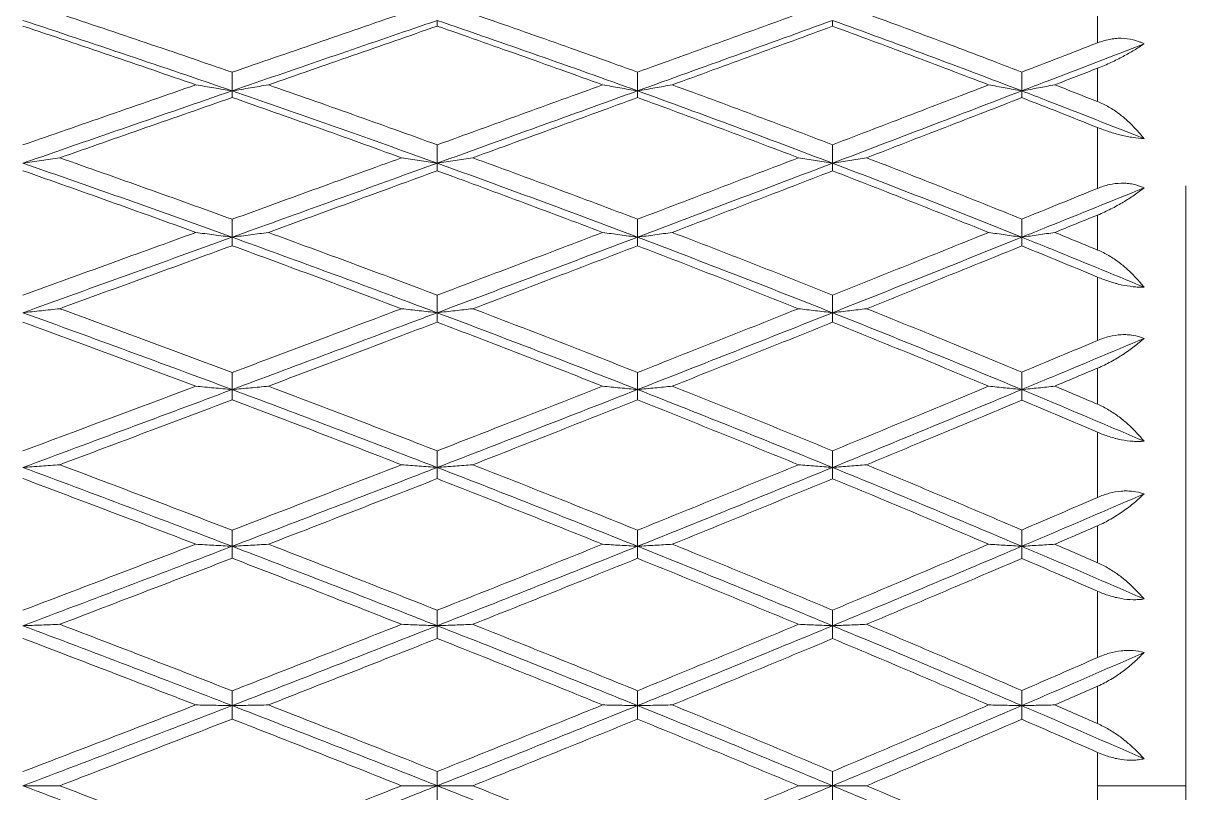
# Model space of a CAD drawing. Extents: x 6453 to 7582, y 0 to 827.
# Drawn here: x 6889 to 6902.19, y 217.18 to 225.91 of the extents above; entities that cross this region are included whole.
import ezdxf

# ---------------------------------------------------------------- set-up
doc = ezdxf.new("R2010")
doc.units = 0
doc.header["$LTSCALE"] = 30
doc.header["$MEASUREMENT"] = 0
doc.layers.add('1', color=7, linetype='CONTINUOUS')

msp = doc.modelspace()

# ---------------------------------------------------------------- linework, layer by layer
at = {"layer": '1', "color": 7, "linetype": 'Continuous', "lineweight": 18}
for q in [(6902.186, 224.063), (6902.186, 210.463)]:
    msp.add_line((6902.186, 217.263), q, dxfattribs=at)
at = {"layer": '1', "color": 7, "linetype": 'Continuous', "lineweight": 13}
msp.add_line((6902.186, 217.263), (6901.186, 217.263), dxfattribs=at)
for points, weights in [([(6901.186, 225.684), (6901.186, 226.015), (6901.186, 226.338)], [1, 0.999767428635, 1]), ([(6901.186, 225.018), (6901.186, 225.209), (6901.186, 225.397)], [1, 0.999926457479, 1]), ([(6901.186, 224.035), (6901.186, 224.383), (6901.186, 224.724)], [1, 0.999767428635, 1]), ([(6901.186, 223.336), (6901.186, 223.535), (6901.186, 223.732)], [1, 0.999926457479, 1]), ([(6901.186, 222.311), (6901.186, 222.672), (6901.186, 223.029)], [1, 0.999767428635, 1]), ([(6901.186, 221.587), (6901.186, 221.793), (6901.186, 221.997)], [1, 0.999926457479, 1]), ([(6901.186, 220.532), (6901.186, 220.903), (6901.186, 221.27)], [1, 0.999767428635, 1]), ([(6901.186, 219.791), (6901.186, 220.001), (6901.186, 220.21)], [1, 0.999926457479, 1]), ([(6901.186, 218.717), (6901.186, 219.093), (6901.186, 219.467)], [1, 0.999767428635, 1]), ([(6901.186, 217.967), (6901.186, 218.179), (6901.186, 218.391)], [1, 0.999926457478, 1]), ([(6901.186, 217.263), (6901.186, 217.452), (6901.186, 217.641)], [1, 0.999941855468, 1]), ([(6901.186, 217.263), (6901.186, 217.075), (6901.186, 216.886)], [1, 0.999941855468, 1])]:
    msp.add_rational_spline(points, weights, degree=2, dxfattribs=at)
at = {"layer": '1', "color": 7, "linetype": 'Continuous', "lineweight": 18}
for points in [[(6889.415, 226.013), (6889.743, 225.904), (6890.396, 225.685), (6891.046, 225.463), (6891.37, 225.351)], [(6891.37, 225.351), (6891.689, 225.461), (6892.328, 225.682), (6892.97, 225.903), (6893.291, 226.013)], [(6894.099, 226.013), (6894.41, 225.906), (6895.032, 225.688), (6895.656, 225.465), (6895.968, 225.352)], [(6895.968, 225.352), (6896.277, 225.464), (6896.891, 225.686), (6897.494, 225.905), (6897.793, 226.013)], [(6898.565, 226.013), (6898.86, 225.906), (6899.448, 225.688), (6900.034, 225.465), (6900.326, 225.353)], [(6891.37, 225.14), (6890.587, 225.41), (6889.795, 225.676), (6888.997, 225.938)], [(6890.958, 225.208), (6890.633, 225.321), (6889.982, 225.544), (6889.326, 225.765), (6888.997, 225.874)], [(6893.696, 225.874), (6893.375, 225.762), (6892.735, 225.54), (6892.098, 225.319), (6891.781, 225.208)], [(6895.968, 225.14), (6895.22, 225.41), (6894.462, 225.676), (6893.696, 225.938)], [(6893.696, 225.938), (6893.696, 225.928), (6893.696, 225.906), (6893.696, 225.884), (6893.696, 225.874)], [(6895.572, 225.208), (6895.258, 225.322), (6894.632, 225.546), (6894.008, 225.765), (6893.696, 225.874)], [(6898.18, 225.938), (6897.453, 225.676), (6896.715, 225.41), (6895.968, 225.14)], [(6898.18, 225.872), (6897.883, 225.764), (6897.284, 225.545), (6896.671, 225.321), (6896.362, 225.208)], [(6900.326, 225.14), (6899.622, 225.41), (6898.907, 225.676), (6898.18, 225.938)], [(6898.18, 225.872), (6898.18, 225.883), (6898.18, 225.905), (6898.18, 225.927), (6898.18, 225.938)], [(6899.95, 225.208), (6899.656, 225.321), (6899.067, 225.545), (6898.476, 225.764), (6898.18, 225.872)], [(6900.326, 225.353), (6900.472, 225.409), (6900.76, 225.52), (6901.044, 225.63), (6901.186, 225.684)], [(6891.37, 225.351), (6891.37, 225.316), (6891.37, 225.245), (6891.37, 225.175), (6891.37, 225.14)], [(6895.968, 225.352), (6895.968, 225.316), (6895.968, 225.246), (6895.968, 225.175), (6895.968, 225.14)], [(6900.326, 225.353), (6900.326, 225.317), (6900.326, 225.246), (6900.326, 225.175), (6900.326, 225.14)], [(6901.186, 225.397), (6901.105, 225.365), (6900.945, 225.303), (6900.782, 225.24), (6900.701, 225.208)], [(6888.997, 224.527), (6889.323, 224.64), (6889.975, 224.867), (6890.63, 225.094), (6890.958, 225.208)], [(6890.958, 225.208), (6891.026, 225.197), (6891.163, 225.174), (6891.301, 225.151), (6891.37, 225.14)], [(6891.37, 225.14), (6891.439, 225.151), (6891.577, 225.174), (6891.713, 225.197), (6891.781, 225.208)], [(6891.781, 225.208), (6892.1, 225.097), (6892.737, 224.873), (6893.376, 224.644), (6893.696, 224.528)], [(6893.696, 224.528), (6894.016, 224.644), (6894.648, 224.873), (6895.266, 225.097), (6895.572, 225.208)], [(6895.572, 225.208), (6895.637, 225.197), (6895.769, 225.174), (6895.901, 225.151), (6895.968, 225.14)], [(6895.968, 225.14), (6896.034, 225.151), (6896.166, 225.174), (6896.297, 225.197), (6896.362, 225.208)], [(6896.362, 225.208), (6896.666, 225.097), (6897.272, 224.873), (6897.877, 224.645), (6898.18, 224.529)], [(6898.18, 224.529), (6898.483, 224.645), (6899.081, 224.874), (6899.663, 225.098), (6899.95, 225.208)], [(6900.326, 225.14), (6900.264, 225.151), (6900.138, 225.174), (6900.013, 225.197), (6899.95, 225.208)], [(6900.326, 225.14), (6900.389, 225.151), (6900.514, 225.174), (6900.639, 225.197), (6900.701, 225.208)], [(6900.701, 225.208), (6900.782, 225.177), (6900.943, 225.114), (6901.105, 225.05), (6901.186, 225.018)], [(6891.37, 225.14), (6890.587, 224.87), (6889.795, 224.597), (6888.997, 224.32)], [(6891.37, 225.065), (6891.044, 224.951), (6890.392, 224.723), (6889.741, 224.495), (6889.415, 224.381)], [(6891.37, 225.14), (6891.37, 225.128), (6891.37, 225.103), (6891.37, 225.077), (6891.37, 225.065)], [(6893.291, 224.381), (6892.971, 224.498), (6892.33, 224.728), (6891.69, 224.953), (6891.37, 225.065)], [(6895.968, 225.14), (6895.22, 224.87), (6894.462, 224.597), (6893.696, 224.32)], [(6895.968, 225.064), (6895.663, 224.952), (6895.046, 224.727), (6894.417, 224.497), (6894.099, 224.381)], [(6898.18, 224.32), (6897.453, 224.597), (6896.715, 224.87), (6895.968, 225.14)], [(6895.968, 225.14), (6895.968, 225.127), (6895.968, 225.102), (6895.968, 225.077), (6895.968, 225.064)], [(6897.793, 224.381), (6897.489, 224.497), (6896.881, 224.727), (6896.272, 224.953), (6895.968, 225.064)], [(6900.326, 225.14), (6899.622, 224.87), (6898.907, 224.597), (6898.18, 224.32)], [(6900.326, 225.063), (6900.041, 224.952), (6899.462, 224.728), (6898.867, 224.498), (6898.565, 224.381)], [(6900.326, 225.063), (6900.326, 225.076), (6900.326, 225.101), (6900.326, 225.127), (6900.326, 225.14)], [(6901.186, 224.724), (6901.043, 224.781), (6900.757, 224.895), (6900.47, 225.007), (6900.326, 225.063)], [(6901.186, 225.018), (6901.23, 225.001), (6901.316, 224.959), (6901.432, 224.881), (6901.536, 224.793), (6901.629, 224.699), (6901.685, 224.632), (6901.712, 224.598)], [(6893.696, 224.528), (6893.696, 224.493), (6893.696, 224.424), (6893.696, 224.355), (6893.696, 224.32)], [(6898.18, 224.529), (6898.18, 224.494), (6898.18, 224.425), (6898.18, 224.355), (6898.18, 224.32)], [(6888.997, 224.32), (6889.067, 224.33), (6889.207, 224.351), (6889.346, 224.371), (6889.415, 224.381)], [(6891.37, 223.481), (6890.587, 223.764), (6889.795, 224.044), (6888.997, 224.32)], [(6889.415, 224.381), (6889.743, 224.266), (6890.396, 224.035), (6891.046, 223.802), (6891.37, 223.684)], [(6891.37, 223.684), (6891.7, 223.804), (6892.351, 224.04), (6892.981, 224.269), (6893.291, 224.381)], [(6893.291, 224.381), (6893.358, 224.371), (6893.493, 224.351), (6893.628, 224.33), (6893.696, 224.32)], [(6893.696, 224.32), (6893.763, 224.33), (6893.898, 224.351), (6894.032, 224.371), (6894.099, 224.381)], [(6895.968, 223.481), (6895.22, 223.764), (6894.462, 224.044), (6893.696, 224.32)], [(6893.696, 224.32), (6893.696, 224.306), (6893.696, 224.277), (6893.696, 224.248), (6893.696, 224.234)], [(6894.099, 224.381), (6894.41, 224.268), (6895.032, 224.038), (6895.656, 223.804), (6895.968, 223.685)], [(6895.968, 223.685), (6896.279, 223.803), (6896.894, 224.038), (6897.496, 224.267), (6897.793, 224.381)], [(6898.18, 224.32), (6897.453, 224.044), (6896.715, 223.764), (6895.968, 223.481)], [(6897.793, 224.381), (6897.857, 224.371), (6897.986, 224.351), (6898.115, 224.33), (6898.18, 224.32)], [(6898.18, 224.32), (6898.245, 224.33), (6898.373, 224.351), (6898.501, 224.371), (6898.565, 224.381)], [(6900.326, 223.481), (6899.622, 223.764), (6898.907, 224.044), (6898.18, 224.32)], [(6898.18, 224.32), (6898.18, 224.306), (6898.18, 224.277), (6898.18, 224.247), (6898.18, 224.233)], [(6898.565, 224.381), (6898.86, 224.268), (6899.448, 224.038), (6900.034, 223.804), (6900.326, 223.687)], [(6890.958, 223.535), (6890.633, 223.653), (6889.982, 223.887), (6889.326, 224.119), (6888.997, 224.235)], [(6893.696, 224.234), (6893.387, 224.121), (6892.758, 223.891), (6892.11, 223.655), (6891.781, 223.535)], [(6895.572, 223.535), (6895.258, 223.654), (6894.632, 223.889), (6894.008, 224.12), (6893.696, 224.234)], [(6898.18, 224.233), (6897.885, 224.119), (6897.286, 223.889), (6896.673, 223.654), (6896.362, 223.535)], [(6899.95, 223.535), (6899.656, 223.653), (6899.067, 223.888), (6898.476, 224.119), (6898.18, 224.233)], [(6900.326, 223.687), (6900.472, 223.745), (6900.76, 223.862), (6901.045, 223.977), (6901.186, 224.035)], [(6891.37, 223.684), (6891.37, 223.65), (6891.37, 223.583), (6891.37, 223.515), (6891.37, 223.481)], [(6895.968, 223.685), (6895.968, 223.651), (6895.968, 223.583), (6895.968, 223.515), (6895.968, 223.481)], [(6900.326, 223.687), (6900.326, 223.652), (6900.326, 223.584), (6900.326, 223.515), (6900.326, 223.481)], [(6901.186, 223.732), (6901.105, 223.7), (6900.945, 223.634), (6900.782, 223.568), (6900.701, 223.535)], [(6888.997, 222.823), (6889.332, 222.945), (6889.993, 223.185), (6890.639, 223.419), (6890.958, 223.535)], [(6891.37, 223.481), (6890.587, 223.198), (6889.795, 222.913), (6888.997, 222.625)], [(6890.958, 223.535), (6891.026, 223.526), (6891.163, 223.508), (6891.301, 223.49), (6891.37, 223.481)], [(6891.37, 223.481), (6891.439, 223.49), (6891.577, 223.508), (6891.713, 223.526), (6891.781, 223.535)], [(6891.37, 223.481), (6891.37, 223.465), (6891.37, 223.433), (6891.37, 223.401), (6891.37, 223.385)], [(6891.781, 223.535), (6892.099, 223.418), (6892.737, 223.184), (6893.376, 222.945), (6893.696, 222.824)], [(6893.696, 222.824), (6894.016, 222.945), (6894.649, 223.184), (6895.267, 223.419), (6895.572, 223.535)], [(6895.968, 223.481), (6895.22, 223.198), (6894.462, 222.913), (6893.696, 222.625)], [(6895.572, 223.535), (6895.637, 223.526), (6895.769, 223.508), (6895.901, 223.49), (6895.968, 223.481)], [(6895.968, 223.481), (6896.034, 223.49), (6896.166, 223.508), (6896.297, 223.526), (6896.362, 223.535)], [(6898.18, 222.625), (6897.453, 222.913), (6896.715, 223.198), (6895.968, 223.481)], [(6895.968, 223.481), (6895.968, 223.465), (6895.968, 223.432), (6895.968, 223.4), (6895.968, 223.384)], [(6896.362, 223.535), (6896.666, 223.419), (6897.272, 223.184), (6897.877, 222.946), (6898.18, 222.825)], [(6898.18, 222.825), (6898.483, 222.946), (6899.082, 223.185), (6899.663, 223.419), (6899.95, 223.535)], [(6900.326, 223.481), (6899.622, 223.198), (6898.907, 222.913), (6898.18, 222.625)], [(6899.95, 223.535), (6900.013, 223.526), (6900.138, 223.508), (6900.264, 223.49), (6900.326, 223.481)], [(6900.326, 223.481), (6900.389, 223.49), (6900.514, 223.508), (6900.639, 223.526), (6900.701, 223.535)], [(6900.326, 223.481), (6900.326, 223.465), (6900.326, 223.432), (6900.326, 223.399), (6900.326, 223.382)], [(6900.701, 223.535), (6900.782, 223.502), (6900.943, 223.436), (6901.105, 223.369), (6901.186, 223.336)], [(6891.37, 223.385), (6891.052, 223.269), (6890.408, 223.033), (6889.749, 222.793), (6889.415, 222.671)], [(6893.291, 222.671), (6892.971, 222.792), (6892.33, 223.032), (6891.69, 223.268), (6891.37, 223.385)], [(6895.968, 223.384), (6895.664, 223.267), (6895.048, 223.032), (6894.418, 222.792), (6894.099, 222.671)], [(6897.793, 222.671), (6897.489, 222.792), (6896.881, 223.032), (6896.272, 223.267), (6895.968, 223.384)], [(6900.326, 223.382), (6900.041, 223.266), (6899.462, 223.032), (6898.867, 222.792), (6898.565, 222.671)], [(6901.186, 223.029), (6901.043, 223.088), (6900.757, 223.207), (6900.47, 223.324), (6900.326, 223.382)], [(6901.186, 223.336), (6901.23, 223.318), (6901.316, 223.274), (6901.432, 223.196), (6901.536, 223.108), (6901.629, 223.014), (6901.685, 222.948), (6901.712, 222.914)], [(6893.696, 222.824), (6893.696, 222.791), (6893.696, 222.724), (6893.696, 222.658), (6893.696, 222.625)], [(6898.18, 222.825), (6898.18, 222.792), (6898.18, 222.725), (6898.18, 222.658), (6898.18, 222.625)], [(6888.997, 222.625), (6889.067, 222.632), (6889.207, 222.648), (6889.346, 222.663), (6889.415, 222.671)], [(6891.37, 221.754), (6890.587, 222.046), (6889.795, 222.337), (6888.997, 222.625)], [(6889.415, 222.671), (6889.742, 222.552), (6890.396, 222.312), (6891.046, 222.069), (6891.37, 221.947)], [(6891.37, 221.947), (6891.7, 222.071), (6892.35, 222.316), (6892.981, 222.554), (6893.291, 222.671)], [(6893.291, 222.671), (6893.358, 222.663), (6893.493, 222.648), (6893.628, 222.632), (6893.696, 222.625)], [(6893.696, 222.625), (6893.763, 222.632), (6893.898, 222.648), (6894.032, 222.663), (6894.099, 222.671)], [(6895.968, 221.754), (6895.22, 222.046), (6894.462, 222.337), (6893.696, 222.625)], [(6893.696, 222.625), (6893.696, 222.607), (6893.696, 222.571), (6893.696, 222.536), (6893.696, 222.518)], [(6894.099, 222.671), (6894.41, 222.553), (6895.032, 222.314), (6895.656, 222.071), (6895.968, 221.948)], [(6895.968, 221.948), (6896.28, 222.071), (6896.896, 222.314), (6897.497, 222.553), (6897.793, 222.671)], [(6898.18, 222.625), (6897.453, 222.337), (6896.715, 222.046), (6895.968, 221.754)], [(6897.793, 222.671), (6897.857, 222.663), (6897.986, 222.648), (6898.115, 222.632), (6898.18, 222.625)], [(6898.18, 222.625), (6898.245, 222.632), (6898.373, 222.648), (6898.501, 222.663), (6898.565, 222.671)], [(6900.326, 221.754), (6899.622, 222.046), (6898.907, 222.337), (6898.18, 222.625)], [(6898.18, 222.625), (6898.18, 222.607), (6898.18, 222.571), (6898.18, 222.535), (6898.18, 222.517)], [(6898.565, 222.671), (6898.86, 222.553), (6899.448, 222.314), (6900.034, 222.072), (6900.326, 221.95)], [(6890.958, 221.793), (6890.634, 221.914), (6889.983, 222.157), (6889.327, 222.398), (6888.997, 222.519)], [(6893.696, 222.518), (6893.385, 222.4), (6892.756, 222.161), (6892.109, 221.916), (6891.781, 221.793)], [(6895.572, 221.793), (6895.258, 221.916), (6894.632, 222.16), (6894.008, 222.399), (6893.696, 222.518)], [(6898.18, 222.517), (6897.885, 222.398), (6897.287, 222.159), (6896.673, 221.916), (6896.362, 221.793)], [(6899.95, 221.793), (6899.656, 221.915), (6899.067, 222.158), (6898.476, 222.398), (6898.18, 222.517)], [(6900.326, 221.95), (6900.471, 222.011), (6900.76, 222.132), (6901.044, 222.251), (6901.186, 222.311)], [(6891.37, 221.947), (6891.37, 221.915), (6891.37, 221.851), (6891.37, 221.786), (6891.37, 221.754)], [(6895.968, 221.948), (6895.968, 221.916), (6895.968, 221.851), (6895.968, 221.786), (6895.968, 221.754)], [(6900.326, 221.95), (6900.326, 221.917), (6900.326, 221.852), (6900.326, 221.786), (6900.326, 221.754)], [(6901.186, 221.997), (6901.105, 221.963), (6900.944, 221.895), (6900.782, 221.827), (6900.701, 221.793)], [(6888.997, 221.058), (6889.332, 221.183), (6889.993, 221.431), (6890.639, 221.673), (6890.958, 221.793)], [(6890.958, 221.793), (6891.026, 221.786), (6891.163, 221.773), (6891.301, 221.76), (6891.37, 221.754)], [(6891.37, 221.754), (6891.439, 221.76), (6891.577, 221.773), (6891.713, 221.786), (6891.781, 221.793)], [(6891.781, 221.793), (6892.099, 221.672), (6892.737, 221.43), (6893.376, 221.183), (6893.696, 221.059)], [(6893.696, 221.059), (6894.016, 221.184), (6894.649, 221.431), (6895.267, 221.673), (6895.572, 221.793)], [(6895.572, 221.793), (6895.637, 221.786), (6895.769, 221.773), (6895.901, 221.76), (6895.968, 221.754)], [(6895.968, 221.754), (6896.034, 221.76), (6896.166, 221.773), (6896.297, 221.786), (6896.362, 221.793)], [(6896.362, 221.793), (6896.666, 221.672), (6897.272, 221.43), (6897.877, 221.184), (6898.18, 221.06)], [(6898.18, 221.06), (6898.482, 221.184), (6899.08, 221.431), (6899.663, 221.673), (6899.95, 221.793)], [(6899.95, 221.793), (6900.013, 221.786), (6900.138, 221.773), (6900.264, 221.76), (6900.326, 221.754)], [(6900.326, 221.754), (6900.389, 221.76), (6900.514, 221.773), (6900.639, 221.786), (6900.701, 221.793)], [(6900.701, 221.793), (6900.782, 221.759), (6900.943, 221.69), (6901.105, 221.622), (6901.186, 221.587)], [(6891.37, 221.754), (6890.587, 221.461), (6889.795, 221.167), (6888.997, 220.871)], [(6891.37, 221.637), (6891.052, 221.517), (6890.408, 221.275), (6889.749, 221.027), (6889.415, 220.902)], [(6891.37, 221.754), (6891.37, 221.734), (6891.37, 221.696), (6891.37, 221.657), (6891.37, 221.637)], [(6893.291, 220.902), (6892.971, 221.026), (6892.33, 221.274), (6891.69, 221.517), (6891.37, 221.637)], [(6895.968, 221.754), (6895.22, 221.461), (6894.462, 221.167), (6893.696, 220.871)], [(6895.968, 221.636), (6895.664, 221.516), (6895.048, 221.274), (6894.418, 221.026), (6894.099, 220.902)], [(6898.18, 220.871), (6897.453, 221.167), (6896.715, 221.461), (6895.968, 221.754)], [(6895.968, 221.754), (6895.968, 221.734), (6895.968, 221.695), (6895.968, 221.656), (6895.968, 221.636)], [(6897.793, 220.902), (6897.489, 221.026), (6896.881, 221.273), (6896.272, 221.516), (6895.968, 221.636)], [(6900.326, 221.754), (6899.622, 221.461), (6898.907, 221.167), (6898.18, 220.871)], [(6900.326, 221.635), (6900.04, 221.515), (6899.46, 221.273), (6898.866, 221.026), (6898.565, 220.902)], [(6900.326, 221.754), (6900.326, 221.734), (6900.326, 221.694), (6900.326, 221.655), (6900.326, 221.635)], [(6901.186, 221.27), (6901.043, 221.331), (6900.757, 221.453), (6900.47, 221.575), (6900.326, 221.635)], [(6901.186, 221.587), (6901.23, 221.568), (6901.316, 221.524), (6901.432, 221.445), (6901.536, 221.358), (6901.629, 221.266), (6901.685, 221.202), (6901.712, 221.168)], [(6893.696, 221.059), (6893.696, 221.028), (6893.696, 220.965), (6893.696, 220.902), (6893.696, 220.871)], [(6898.18, 221.06), (6898.18, 221.029), (6898.18, 220.965), (6898.18, 220.902), (6898.18, 220.871)], [(6888.997, 220.871), (6889.067, 220.876), (6889.207, 220.886), (6889.346, 220.897), (6889.415, 220.902)], [(6891.37, 219.977), (6890.587, 220.276), (6889.795, 220.574), (6888.997, 220.871)], [(6889.415, 220.902), (6889.744, 220.778), (6890.4, 220.531), (6891.048, 220.283), (6891.37, 220.159)], [(6891.37, 220.159), (6891.699, 220.286), (6892.347, 220.536), (6892.979, 220.781), (6893.291, 220.902)], [(6893.291, 220.902), (6893.358, 220.897), (6893.493, 220.886), (6893.628, 220.876), (6893.696, 220.871)], [(6893.696, 220.871), (6893.763, 220.876), (6893.898, 220.886), (6894.032, 220.897), (6894.099, 220.902)], [(6895.968, 219.977), (6895.22, 220.276), (6894.462, 220.574), (6893.696, 220.871)], [(6893.696, 220.871), (6893.696, 220.85), (6893.696, 220.807), (6893.696, 220.765), (6893.696, 220.744)], [(6894.099, 220.902), (6894.41, 220.78), (6895.032, 220.535), (6895.656, 220.286), (6895.968, 220.16)], [(6895.968, 220.16), (6896.279, 220.286), (6896.894, 220.535), (6897.496, 220.78), (6897.793, 220.902)], [(6898.18, 220.871), (6897.453, 220.574), (6896.715, 220.276), (6895.968, 219.977)], [(6897.793, 220.902), (6897.857, 220.897), (6897.986, 220.886), (6898.115, 220.876), (6898.18, 220.871)], [(6898.18, 220.871), (6898.245, 220.876), (6898.373, 220.886), (6898.501, 220.897), (6898.565, 220.902)], [(6900.326, 219.977), (6899.622, 220.276), (6898.907, 220.574), (6898.18, 220.871)], [(6898.18, 220.871), (6898.18, 220.849), (6898.18, 220.807), (6898.18, 220.764), (6898.18, 220.743)], [(6898.565, 220.902), (6898.86, 220.78), (6899.448, 220.535), (6900.034, 220.287), (6900.326, 220.162)], [(6890.958, 220.001), (6890.634, 220.125), (6889.983, 220.374), (6889.327, 220.621), (6888.997, 220.745)], [(6893.696, 220.744), (6893.385, 220.623), (6892.754, 220.377), (6892.108, 220.127), (6891.781, 220.001)], [(6895.572, 220.001), (6895.258, 220.127), (6894.632, 220.377), (6894.008, 220.622), (6893.696, 220.744)], [(6898.18, 220.743), (6897.884, 220.621), (6897.285, 220.376), (6896.672, 220.126), (6896.362, 220.001)], [(6899.95, 220.001), (6899.656, 220.126), (6899.067, 220.375), (6898.476, 220.621), (6898.18, 220.743)], [(6900.326, 220.162), (6900.47, 220.223), (6900.756, 220.346), (6901.043, 220.47), (6901.186, 220.532)], [(6901.186, 220.21), (6901.106, 220.176), (6900.945, 220.106), (6900.783, 220.036), (6900.701, 220.001)], [(6891.37, 220.159), (6891.37, 220.129), (6891.37, 220.068), (6891.37, 220.008), (6891.37, 219.977)], [(6895.968, 220.16), (6895.968, 220.13), (6895.968, 220.069), (6895.968, 220.008), (6895.968, 219.977)], [(6900.326, 220.162), (6900.326, 220.131), (6900.326, 220.07), (6900.326, 220.008), (6900.326, 219.977)], [(6888.997, 219.252), (6889.331, 219.379), (6889.992, 219.631), (6890.639, 219.878), (6890.958, 220.001)], [(6891.37, 219.977), (6890.587, 219.678), (6889.795, 219.378), (6888.997, 219.077)], [(6890.958, 220.001), (6891.026, 219.997), (6891.163, 219.989), (6891.301, 219.981), (6891.37, 219.977)], [(6891.37, 219.977), (6891.439, 219.981), (6891.577, 219.989), (6891.713, 219.997), (6891.781, 220.001)], [(6891.37, 219.977), (6891.37, 219.955), (6891.37, 219.91), (6891.37, 219.865), (6891.37, 219.842)], [(6891.781, 220.001), (6892.1, 219.878), (6892.739, 219.629), (6893.377, 219.379), (6893.696, 219.252)], [(6893.696, 219.252), (6894.016, 219.379), (6894.648, 219.63), (6895.266, 219.878), (6895.572, 220.001)], [(6895.968, 219.977), (6895.22, 219.678), (6894.462, 219.378), (6893.696, 219.077)], [(6895.572, 220.001), (6895.637, 219.997), (6895.769, 219.989), (6895.901, 219.981), (6895.968, 219.977)], [(6895.968, 219.977), (6896.034, 219.981), (6896.166, 219.989), (6896.297, 219.997), (6896.362, 220.001)], [(6898.18, 219.077), (6897.453, 219.378), (6896.715, 219.678), (6895.968, 219.977)], [(6895.968, 219.977), (6895.968, 219.955), (6895.968, 219.909), (6895.968, 219.864), (6895.968, 219.841)], [(6896.362, 220.001), (6896.666, 219.878), (6897.272, 219.631), (6897.877, 219.38), (6898.18, 219.254)], [(6898.18, 219.254), (6898.476, 219.377), (6899.067, 219.626), (6899.656, 219.875), (6899.95, 220.001)], [(6900.326, 219.977), (6899.622, 219.678), (6898.907, 219.378), (6898.18, 219.077)], [(6899.95, 220.001), (6900.013, 219.997), (6900.138, 219.989), (6900.264, 219.981), (6900.326, 219.977)], [(6900.326, 219.977), (6900.389, 219.981), (6900.514, 219.989), (6900.639, 219.997), (6900.701, 220.001)], [(6900.326, 219.977), (6900.326, 219.955), (6900.326, 219.909), (6900.326, 219.863), (6900.326, 219.84)], [(6900.701, 220.001), (6900.782, 219.966), (6900.943, 219.896), (6901.105, 219.826), (6901.186, 219.791)], [(6891.37, 219.842), (6891.052, 219.72), (6890.407, 219.472), (6889.748, 219.22), (6889.415, 219.093)], [(6893.291, 219.093), (6892.97, 219.219), (6892.329, 219.471), (6891.69, 219.719), (6891.37, 219.842)], [(6895.968, 219.841), (6895.663, 219.718), (6895.047, 219.47), (6894.417, 219.219), (6894.099, 219.093)], [(6897.793, 219.093), (6897.489, 219.219), (6896.881, 219.47), (6896.272, 219.718), (6895.968, 219.841)], [(6900.326, 219.84), (6900.043, 219.718), (6899.465, 219.472), (6898.868, 219.22), (6898.565, 219.093)], [(6901.186, 219.467), (6901.043, 219.53), (6900.757, 219.654), (6900.47, 219.778), (6900.326, 219.84)], [(6901.186, 219.791), (6901.23, 219.772), (6901.316, 219.727), (6901.432, 219.649), (6901.536, 219.564), (6901.629, 219.475), (6901.685, 219.412), (6901.712, 219.38)], [(6893.696, 219.252), (6893.696, 219.223), (6893.696, 219.165), (6893.696, 219.106), (6893.696, 219.077)], [(6898.18, 219.254), (6898.18, 219.224), (6898.18, 219.165), (6898.18, 219.106), (6898.18, 219.077)], [(6888.997, 219.077), (6889.067, 219.079), (6889.207, 219.085), (6889.346, 219.09), (6889.415, 219.093)], [(6891.37, 218.171), (6890.587, 218.474), (6889.795, 218.776), (6888.997, 219.077)], [(6889.415, 219.093), (6889.75, 218.965), (6890.412, 218.711), (6891.054, 218.462), (6891.37, 218.339)], [(6891.37, 218.339), (6891.698, 218.467), (6892.346, 218.72), (6892.979, 218.969), (6893.291, 219.093)], [(6893.291, 219.093), (6893.358, 219.09), (6893.493, 219.085), (6893.628, 219.079), (6893.696, 219.077)], [(6893.696, 219.077), (6893.763, 219.079), (6893.898, 219.085), (6894.032, 219.09), (6894.099, 219.093)], [(6895.968, 218.171), (6895.22, 218.474), (6894.462, 218.776), (6893.696, 219.077)], [(6893.696, 219.077), (6893.696, 219.053), (6893.696, 219.005), (6893.696, 218.957), (6893.696, 218.932)], [(6894.099, 219.093), (6894.41, 218.969), (6895.033, 218.72), (6895.656, 218.467), (6895.968, 218.34)], [(6895.968, 218.34), (6896.273, 218.465), (6896.882, 218.714), (6897.49, 218.966), (6897.793, 219.093)], [(6898.18, 219.077), (6897.453, 218.776), (6896.715, 218.474), (6895.968, 218.171)], [(6897.793, 219.093), (6897.857, 219.09), (6897.986, 219.085), (6898.115, 219.079), (6898.18, 219.077)], [(6898.18, 219.077), (6898.245, 219.079), (6898.373, 219.085), (6898.501, 219.09), (6898.565, 219.093)], [(6900.326, 218.171), (6899.622, 218.474), (6898.907, 218.776), (6898.18, 219.077)], [(6898.18, 219.077), (6898.18, 219.053), (6898.18, 219.004), (6898.18, 218.955), (6898.18, 218.931)], [(6898.565, 219.093), (6898.86, 218.969), (6899.448, 218.72), (6900.034, 218.468), (6900.326, 218.342)], [(6890.958, 218.179), (6890.634, 218.305), (6889.983, 218.556), (6889.327, 218.808), (6888.997, 218.933)], [(6893.696, 218.932), (6893.384, 218.809), (6892.753, 218.56), (6892.108, 218.307), (6891.781, 218.179)], [(6895.572, 218.179), (6895.258, 218.307), (6894.632, 218.56), (6894.008, 218.809), (6893.696, 218.932)], [(6898.18, 218.931), (6897.885, 218.808), (6897.287, 218.559), (6896.673, 218.307), (6896.362, 218.179)], [(6899.95, 218.179), (6899.656, 218.306), (6899.067, 218.558), (6898.476, 218.807), (6898.18, 218.931)], [(6900.326, 218.342), (6900.47, 218.404), (6900.757, 218.529), (6901.043, 218.654), (6901.186, 218.717)], [(6891.37, 218.339), (6891.37, 218.311), (6891.37, 218.255), (6891.37, 218.199), (6891.37, 218.171)], [(6895.968, 218.34), (6895.968, 218.312), (6895.968, 218.256), (6895.968, 218.199), (6895.968, 218.171)], [(6900.326, 218.342), (6900.326, 218.313), (6900.326, 218.257), (6900.326, 218.2), (6900.326, 218.171)], [(6901.186, 218.391), (6901.105, 218.356), (6900.943, 218.285), (6900.782, 218.214), (6900.701, 218.179)], [(6888.997, 217.423), (6889.331, 217.551), (6889.991, 217.805), (6890.638, 218.055), (6890.958, 218.179)], [(6891.37, 218.171), (6890.587, 217.869), (6889.795, 217.566), (6888.997, 217.263)], [(6891.37, 218.171), (6891.301, 218.173), (6891.163, 218.175), (6891.026, 218.178), (6890.958, 218.179)], [(6891.37, 218.171), (6891.439, 218.173), (6891.577, 218.175), (6891.713, 218.178), (6891.781, 218.179)], [(6891.37, 218.019), (6891.37, 218.044), (6891.37, 218.095), (6891.37, 218.146), (6891.37, 218.171)], [(6891.781, 218.179), (6892.11, 218.051), (6892.758, 217.796), (6893.387, 217.547), (6893.696, 217.424)], [(6893.696, 217.424), (6894.009, 217.549), (6894.635, 217.8), (6895.26, 218.052), (6895.572, 218.179)], [(6895.968, 218.171), (6895.22, 217.869), (6894.462, 217.566), (6893.696, 217.263)], [(6895.572, 218.179), (6895.637, 218.178), (6895.769, 218.175), (6895.901, 218.173), (6895.968, 218.171)], [(6895.968, 218.171), (6896.034, 218.173), (6896.166, 218.175), (6896.297, 218.178), (6896.362, 218.179)], [(6898.18, 217.263), (6897.453, 217.566), (6896.715, 217.869), (6895.968, 218.171)], [(6895.968, 218.171), (6895.968, 218.146), (6895.968, 218.095), (6895.968, 218.043), (6895.968, 218.018)], [(6896.362, 218.179), (6896.666, 218.055), (6897.272, 217.805), (6897.877, 217.552), (6898.18, 217.425)], [(6898.18, 217.425), (6898.476, 217.55), (6899.068, 217.8), (6899.657, 218.053), (6899.95, 218.179)], [(6900.326, 218.171), (6899.622, 217.869), (6898.907, 217.566), (6898.18, 217.263)], [(6899.95, 218.179), (6900.013, 218.178), (6900.138, 218.175), (6900.264, 218.173), (6900.326, 218.171)], [(6900.326, 218.171), (6900.389, 218.173), (6900.514, 218.175), (6900.639, 218.178), (6900.701, 218.179)], [(6900.326, 218.171), (6900.326, 218.146), (6900.326, 218.094), (6900.326, 218.042), (6900.326, 218.016)], [(6900.701, 218.179), (6900.782, 218.144), (6900.943, 218.073), (6901.105, 218.003), (6901.186, 217.967)], [(6891.37, 218.019), (6891.051, 217.895), (6890.405, 217.644), (6889.747, 217.391), (6889.415, 217.263)], [(6893.291, 217.263), (6892.97, 217.391), (6892.329, 217.644), (6891.69, 217.894), (6891.37, 218.019)], [(6895.968, 218.018), (6895.666, 217.895), (6895.053, 217.646), (6894.42, 217.392), (6894.099, 217.263)], [(6897.793, 217.263), (6897.489, 217.391), (6896.881, 217.643), (6896.272, 217.894), (6895.968, 218.018)], [(6900.326, 218.016), (6900.034, 217.89), (6899.448, 217.638), (6898.86, 217.388), (6898.565, 217.263)], [(6901.186, 217.641), (6901.043, 217.704), (6900.757, 217.829), (6900.47, 217.954), (6900.326, 218.016)], [(6901.186, 217.967), (6901.23, 217.947), (6901.316, 217.903), (6901.432, 217.827), (6901.536, 217.744), (6901.629, 217.659), (6901.685, 217.599), (6901.712, 217.568)], [(6893.696, 217.424), (6893.696, 217.397), (6893.696, 217.344), (6893.696, 217.29), (6893.696, 217.263)], [(6898.18, 217.425), (6898.18, 217.398), (6898.18, 217.344), (6898.18, 217.29), (6898.18, 217.263)], [(6891.37, 216.355), (6890.587, 216.658), (6889.795, 216.96), (6888.997, 217.263)], [(6888.997, 217.263), (6889.067, 217.263), (6889.207, 217.263), (6889.346, 217.263), (6889.415, 217.263)], [(6889.415, 217.263), (6889.743, 217.138), (6890.396, 216.886), (6891.046, 216.634), (6891.37, 216.508)], [(6891.37, 216.508), (6891.69, 216.632), (6892.329, 216.883), (6892.97, 217.136), (6893.291, 217.263)], [(6893.696, 217.263), (6893.628, 217.263), (6893.493, 217.263), (6893.358, 217.263), (6893.291, 217.263)], [(6893.696, 217.102), (6893.696, 217.129), (6893.696, 217.183), (6893.696, 217.236), (6893.696, 217.263)], [(6893.696, 217.263), (6893.763, 217.263), (6893.898, 217.263), (6894.032, 217.263), (6894.099, 217.263)], [(6895.968, 216.355), (6895.22, 216.658), (6894.462, 216.96), (6893.696, 217.263)], [(6894.099, 217.263), (6894.421, 217.135), (6895.054, 216.88), (6895.666, 216.632), (6895.968, 216.509)], [(6898.18, 217.263), (6897.453, 216.96), (6896.715, 216.658), (6895.968, 216.355)], [(6895.968, 216.509), (6896.273, 216.633), (6896.882, 216.883), (6897.49, 217.136), (6897.793, 217.263)], [(6897.793, 217.263), (6897.857, 217.263), (6897.986, 217.263), (6898.115, 217.263), (6898.18, 217.263)], [(6898.18, 217.263), (6898.18, 217.236), (6898.18, 217.182), (6898.18, 217.128), (6898.18, 217.101)], [(6898.18, 217.263), (6898.245, 217.263), (6898.373, 217.263), (6898.501, 217.263), (6898.565, 217.263)], [(6900.326, 216.355), (6899.622, 216.658), (6898.907, 216.96), (6898.18, 217.263)], [(6898.565, 217.263), (6898.859, 217.139), (6899.447, 216.889), (6900.034, 216.637), (6900.326, 216.51)]]:
    msp.add_open_spline(points, degree=3, dxfattribs=at)
for points, knots in [([(6893.696, 225.938), (6893.611, 225.909), (6892.844, 225.647), (6892.067, 225.38), (6891.37, 225.14)], [0, 0, 0, 0, 0.110293, 1, 1, 1, 1]), ([(6901.186, 225.684), (6901.229, 225.701), (6901.273, 225.714), (6901.341, 225.727), (6901.363, 225.731), (6901.397, 225.734), (6901.409, 225.735), (6901.432, 225.736), (6901.443, 225.736), (6901.5, 225.735), (6901.544, 225.73), (6901.609, 225.714), (6901.63, 225.707), (6901.661, 225.696), (6901.672, 225.691), (6901.692, 225.683), (6901.702, 225.678), (6901.712, 225.673)], [0, 0, 0, 0, 0.25, 0.25, 0.375, 0.375, 0.4375, 0.4375, 0.5, 0.5, 0.75, 0.75, 0.875, 0.875, 0.9375, 0.9375, 1, 1, 1, 1]), ([(6901.712, 225.673), (6901.35, 225.533), (6900.889, 225.356), (6900.423, 225.177), (6900.326, 225.14)], [0, 0, 0, 0, 0.79323, 1, 1, 1, 1]), ([(6901.712, 225.673), (6901.677, 225.649), (6901.64, 225.625), (6901.561, 225.577), (6901.52, 225.554), (6901.454, 225.519), (6901.431, 225.507), (6901.385, 225.484), (6901.361, 225.472), (6901.289, 225.439), (6901.238, 225.417), (6901.186, 225.397)], [0, 0, 0, 0, 0.25, 0.25, 0.5, 0.5, 0.625, 0.625, 0.75, 0.75, 1, 1, 1, 1]), ([(6893.696, 224.32), (6893.611, 224.351), (6892.844, 224.627), (6892.067, 224.9), (6891.37, 225.14)], [0, 0, 0, 0, 0.110293, 1, 1, 1, 1]), ([(6901.712, 224.598), (6901.35, 224.742), (6900.889, 224.923), (6900.423, 225.103), (6900.326, 225.14)], [0, 0, 0, 0, 0.79323, 1, 1, 1, 1]), ([(6901.712, 224.598), (6901.673, 224.6), (6901.631, 224.604), (6901.566, 224.614), (6901.544, 224.618), (6901.499, 224.627), (6901.477, 224.632), (6901.409, 224.648), (6901.364, 224.661), (6901.296, 224.683), (6901.274, 224.691), (6901.229, 224.707), (6901.207, 224.716), (6901.186, 224.724)], [0, 0, 0, 0, 0.25, 0.25, 0.375, 0.375, 0.5, 0.5, 0.75, 0.75, 0.875, 0.875, 1, 1, 1, 1]), ([(6893.696, 224.32), (6893.611, 224.29), (6892.844, 224.013), (6892.067, 223.732), (6891.37, 223.481)], [0, 0, 0, 0, 0.110293, 1, 1, 1, 1]), ([(6901.712, 224.04), (6901.35, 223.893), (6900.889, 223.707), (6900.423, 223.52), (6900.326, 223.481)], [0, 0, 0, 0, 0.79323, 1, 1, 1, 1]), ([(6901.712, 224.04), (6901.673, 224.059), (6901.631, 224.072), (6901.566, 224.086), (6901.544, 224.089), (6901.499, 224.093), (6901.477, 224.094), (6901.409, 224.092), (6901.364, 224.087), (6901.296, 224.072), (6901.274, 224.066), (6901.229, 224.052), (6901.207, 224.044), (6901.186, 224.035)], [0, 0, 0, 0, 0.25, 0.25, 0.375, 0.375, 0.5, 0.5, 0.75, 0.75, 0.875, 0.875, 1, 1, 1, 1]), ([(6901.186, 223.732), (6901.238, 223.754), (6901.288, 223.777), (6901.361, 223.813), (6901.384, 223.826), (6901.419, 223.845), (6901.43, 223.851), (6901.453, 223.864), (6901.464, 223.871), (6901.519, 223.904), (6901.561, 223.931), (6901.64, 223.985), (6901.677, 224.013), (6901.712, 224.04)], [0, 0, 0, 0, 0.25, 0.25, 0.375, 0.375, 0.4375, 0.4375, 0.5, 0.5, 0.75, 0.75, 1, 1, 1, 1]), ([(6893.696, 222.625), (6893.611, 222.656), (6892.844, 222.944), (6892.067, 223.229), (6891.37, 223.481)], [0, 0, 0, 0, 0.110293, 1, 1, 1, 1]), ([(6901.712, 222.914), (6901.35, 223.065), (6900.889, 223.254), (6900.423, 223.442), (6900.326, 223.481)], [0, 0, 0, 0, 0.79323, 1, 1, 1, 1]), ([(6901.186, 223.029), (6901.229, 223.011), (6901.273, 222.994), (6901.341, 222.972), (6901.363, 222.966), (6901.397, 222.956), (6901.409, 222.953), (6901.432, 222.947), (6901.443, 222.945), (6901.5, 222.932), (6901.544, 222.925), (6901.609, 222.918), (6901.63, 222.916), (6901.661, 222.914), (6901.672, 222.914), (6901.692, 222.914), (6901.702, 222.914), (6901.712, 222.914)], [0, 0, 0, 0, 0.25, 0.25, 0.375, 0.375, 0.4375, 0.4375, 0.5, 0.5, 0.75, 0.75, 0.875, 0.875, 0.9375, 0.9375, 1, 1, 1, 1]), ([(6893.696, 222.625), (6893.611, 222.593), (6892.844, 222.305), (6892.067, 222.014), (6891.37, 221.754)], [0, 0, 0, 0, 0.110293, 1, 1, 1, 1]), ([(6901.712, 222.334), (6901.35, 222.181), (6900.889, 221.988), (6900.423, 221.794), (6900.326, 221.754)], [0, 0, 0, 0, 0.79323, 1, 1, 1, 1]), ([(6901.712, 222.334), (6901.673, 222.35), (6901.631, 222.362), (6901.566, 222.372), (6901.544, 222.375), (6901.499, 222.377), (6901.477, 222.377), (6901.409, 222.373), (6901.364, 222.366), (6901.296, 222.35), (6901.274, 222.343), (6901.229, 222.328), (6901.207, 222.32), (6901.186, 222.311)], [0, 0, 0, 0, 0.25, 0.25, 0.375, 0.375, 0.5, 0.5, 0.75, 0.75, 0.875, 0.875, 1, 1, 1, 1]), ([(6901.186, 221.997), (6901.238, 222.02), (6901.288, 222.044), (6901.361, 222.083), (6901.384, 222.096), (6901.419, 222.117), (6901.43, 222.124), (6901.453, 222.138), (6901.464, 222.145), (6901.519, 222.181), (6901.561, 222.211), (6901.64, 222.272), (6901.677, 222.302), (6901.712, 222.334)], [0, 0, 0, 0, 0.25, 0.25, 0.375, 0.375, 0.4375, 0.4375, 0.5, 0.5, 0.75, 0.75, 1, 1, 1, 1]), ([(6893.696, 220.871), (6893.611, 220.903), (6892.844, 221.199), (6892.067, 221.494), (6891.37, 221.754)], [0, 0, 0, 0, 0.110293, 1, 1, 1, 1]), ([(6901.712, 221.168), (6901.35, 221.324), (6900.889, 221.519), (6900.423, 221.714), (6900.326, 221.754)], [0, 0, 0, 0, 0.79323, 1, 1, 1, 1]), ([(6901.186, 221.27), (6901.229, 221.251), (6901.273, 221.235), (6901.341, 221.213), (6901.363, 221.207), (6901.397, 221.198), (6901.409, 221.195), (6901.432, 221.19), (6901.443, 221.187), (6901.5, 221.176), (6901.544, 221.17), (6901.609, 221.166), (6901.63, 221.165), (6901.661, 221.165), (6901.672, 221.166), (6901.692, 221.167), (6901.702, 221.168), (6901.712, 221.168)], [0, 0, 0, 0, 0.25, 0.25, 0.375, 0.375, 0.4375, 0.4375, 0.5, 0.5, 0.75, 0.75, 0.875, 0.875, 0.9375, 0.9375, 1, 1, 1, 1]), ([(6893.696, 220.871), (6893.611, 220.838), (6892.844, 220.542), (6892.067, 220.244), (6891.37, 219.977)], [0, 0, 0, 0, 0.110293, 1, 1, 1, 1]), ([(6901.712, 220.572), (6901.673, 220.585), (6901.631, 220.595), (6901.566, 220.603), (6901.544, 220.604), (6901.499, 220.605), (6901.477, 220.604), (6901.409, 220.598), (6901.364, 220.59), (6901.296, 220.572), (6901.274, 220.565), (6901.229, 220.55), (6901.207, 220.541), (6901.186, 220.532)], [0, 0, 0, 0, 0.25, 0.25, 0.375, 0.375, 0.5, 0.5, 0.75, 0.75, 0.875, 0.875, 1, 1, 1, 1]), ([(6901.712, 220.572), (6901.35, 220.415), (6900.889, 220.217), (6900.423, 220.018), (6900.326, 219.977)], [0, 0, 0, 0, 0.79323, 1, 1, 1, 1]), ([(6901.186, 220.21), (6901.238, 220.233), (6901.288, 220.259), (6901.361, 220.3), (6901.384, 220.314), (6901.419, 220.336), (6901.43, 220.344), (6901.453, 220.359), (6901.464, 220.366), (6901.519, 220.405), (6901.561, 220.437), (6901.64, 220.503), (6901.677, 220.537), (6901.712, 220.572)], [0, 0, 0, 0, 0.25, 0.25, 0.375, 0.375, 0.4375, 0.4375, 0.5, 0.5, 0.75, 0.75, 1, 1, 1, 1]), ([(6893.696, 219.077), (6893.611, 219.11), (6892.844, 219.411), (6892.067, 219.711), (6891.37, 219.977)], [0, 0, 0, 0, 0.110293, 1, 1, 1, 1]), ([(6901.712, 219.38), (6901.35, 219.538), (6900.889, 219.738), (6900.423, 219.936), (6900.326, 219.977)], [0, 0, 0, 0, 0.79323, 1, 1, 1, 1]), ([(6901.186, 219.467), (6901.229, 219.448), (6901.273, 219.432), (6901.341, 219.411), (6901.363, 219.404), (6901.397, 219.396), (6901.409, 219.394), (6901.432, 219.389), (6901.443, 219.387), (6901.5, 219.377), (6901.544, 219.372), (6901.609, 219.371), (6901.63, 219.372), (6901.661, 219.374), (6901.672, 219.375), (6901.692, 219.377), (6901.702, 219.378), (6901.712, 219.38)], [0, 0, 0, 0, 0.25, 0.25, 0.375, 0.375, 0.4375, 0.4375, 0.5, 0.5, 0.75, 0.75, 0.875, 0.875, 0.9375, 0.9375, 1, 1, 1, 1]), ([(6893.696, 219.077), (6893.611, 219.044), (6892.844, 218.742), (6892.067, 218.44), (6891.37, 218.171)], [0, 0, 0, 0, 0.110293, 1, 1, 1, 1]), ([(6901.712, 218.773), (6901.35, 218.614), (6900.889, 218.414), (6900.423, 218.213), (6900.326, 218.171)], [0, 0, 0, 0, 0.79323, 1, 1, 1, 1]), ([(6901.712, 218.773), (6901.673, 218.785), (6901.631, 218.792), (6901.566, 218.797), (6901.544, 218.797), (6901.499, 218.796), (6901.477, 218.795), (6901.409, 218.787), (6901.364, 218.778), (6901.296, 218.759), (6901.274, 218.751), (6901.229, 218.735), (6901.207, 218.726), (6901.186, 218.717)], [0, 0, 0, 0, 0.25, 0.25, 0.375, 0.375, 0.5, 0.5, 0.75, 0.75, 0.875, 0.875, 1, 1, 1, 1]), ([(6901.186, 218.391), (6901.238, 218.414), (6901.288, 218.44), (6901.361, 218.483), (6901.384, 218.498), (6901.419, 218.521), (6901.43, 218.529), (6901.453, 218.545), (6901.464, 218.553), (6901.519, 218.594), (6901.561, 218.629), (6901.64, 218.699), (6901.677, 218.736), (6901.712, 218.773)], [0, 0, 0, 0, 0.25, 0.25, 0.375, 0.375, 0.4375, 0.4375, 0.5, 0.5, 0.75, 0.75, 1, 1, 1, 1]), ([(6893.696, 217.263), (6893.611, 217.297), (6892.844, 217.599), (6892.067, 217.902), (6891.37, 218.171)], [0, 0, 0, 0, 0.110293, 1, 1, 1, 1]), ([(6901.712, 217.568), (6901.35, 217.728), (6900.889, 217.929), (6900.423, 218.13), (6900.326, 218.171)], [0, 0, 0, 0, 0.79323, 1, 1, 1, 1]), ([(6901.186, 217.641), (6901.229, 217.621), (6901.273, 217.605), (6901.341, 217.585), (6901.363, 217.579), (6901.397, 217.571), (6901.409, 217.569), (6901.432, 217.565), (6901.443, 217.563), (6901.5, 217.555), (6901.544, 217.552), (6901.609, 217.554), (6901.63, 217.555), (6901.661, 217.559), (6901.672, 217.561), (6901.692, 217.564), (6901.702, 217.566), (6901.712, 217.568)], [0, 0, 0, 0, 0.25, 0.25, 0.375, 0.375, 0.4375, 0.4375, 0.5, 0.5, 0.75, 0.75, 0.875, 0.875, 0.9375, 0.9375, 1, 1, 1, 1]), ([(6893.696, 217.263), (6893.611, 217.23), (6892.844, 216.927), (6892.067, 216.624), (6891.37, 216.355)], [0, 0, 0, 0, 0.110293, 1, 1, 1, 1])]:
    msp.add_open_spline(points, degree=3, knots=knots, dxfattribs=at)

doc.saveas('drawing.dxf')
